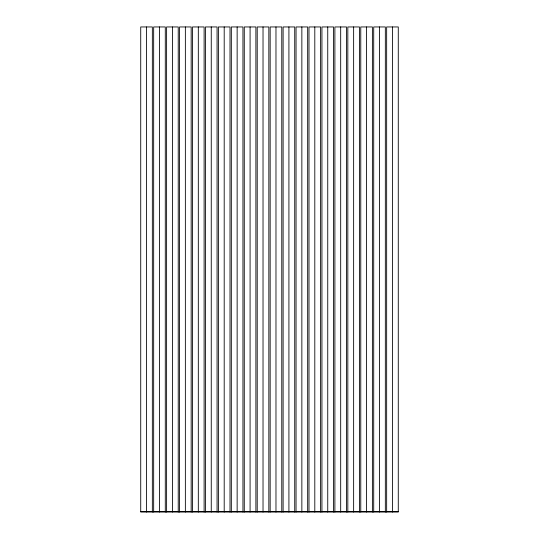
<?xml version="1.0" encoding="UTF-8"?>
<svg xmlns="http://www.w3.org/2000/svg" width="539" height="539" viewBox="0 0 539 539"><rect width="100%" height="100%" fill="white"/><g stroke="black" fill="none" stroke-linecap="round" stroke-linejoin="round"><path stroke-width="0.81" d="M140.726 511.444L398.274 511.444M392.466 26.95L392.466 512.043M386.658 512.043L386.658 26.95L398.274 26.95L398.274 512.043L140.726 512.05L140.726 26.95L152.342 26.95L152.342 512.043M385.331 512.043L385.331 26.95L373.716 26.95L373.716 512.043M379.523 26.95L379.523 512.043M372.388 512.043L372.388 26.95L360.773 26.95L360.773 512.043M366.581 26.95L366.581 512.043M359.439 512.043L359.439 26.95L347.83 26.95L347.83 512.043M353.638 26.95L353.638 512.043M346.496 512.043L346.496 26.95L334.887 26.95L334.887 512.043M340.688 26.95L340.688 512.043M333.553 512.043L333.553 26.95L321.938 26.95L321.938 512.043M327.746 26.95L327.746 512.043M320.611 512.043L320.611 26.95L308.995 26.95L308.995 512.043M314.803 26.95L314.803 512.043M307.668 512.043L307.668 26.95L296.052 26.95L296.052 512.043M301.86 26.95L301.86 512.043M294.725 512.043L294.725 26.95L283.11 26.95L283.11 512.043M288.917 26.95L288.917 512.043M281.776 512.043L281.776 26.95L270.167 26.95L270.167 512.043M275.975 26.95L275.975 512.043M268.833 512.043L268.833 26.95L257.224 26.95L257.224 512.043M263.025 26.95L263.025 512.043M255.89 512.043L255.89 26.95L244.275 26.95L244.275 512.043M250.083 26.95L250.083 512.043M242.948 512.043L242.948 26.95L231.332 26.95L231.332 512.043M237.14 26.95L237.14 512.043M230.005 512.043L230.005 26.95L218.389 26.95L218.389 512.043M224.197 26.95L224.197 512.043M217.062 512.043L217.062 26.95L205.447 26.95L205.447 512.043M211.254 26.95L211.254 512.043M204.113 512.043L204.113 26.95L192.504 26.95L192.504 512.043M198.312 26.95L198.312 512.043M191.17 512.043L191.17 26.95L179.561 26.95L179.561 512.043M185.362 26.95L185.362 512.043M178.227 512.043L178.227 26.95L166.612 26.95L166.612 512.043M172.419 26.95L172.419 512.043M165.284 512.043L165.284 26.95L153.669 26.95L153.669 512.043M159.477 26.95L159.477 512.043M146.534 26.95L146.534 512.043"/></g></svg>
